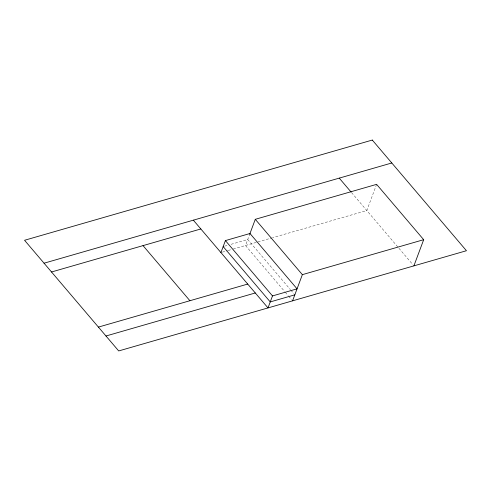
<?xml version="1.0" encoding="UTF-8"?>
<svg xmlns="http://www.w3.org/2000/svg" width="491" height="491" viewBox="0 0 491 491"><rect width="100%" height="100%" fill="white"/><g stroke="black" fill="none" stroke-linecap="round" stroke-linejoin="round"><path stroke-width="0.37" stroke-dasharray="2.46 1.84" d="M249.987 233.507L245.5 245.5L284.731 291.611M376.609 184.352L366.82 210.535L272.505 237.718M224.62 246.169L227.511 245.334M231.12 244.297L247.74 239.504L290.408 289.647M222.374 252.165L227.56 250.668M228.155 250.496L231.249 249.606M233.213 249.041L257.769 241.965M257.922 241.922L271.811 237.92M351.556 192.595L412.919 264.717M290.893 290.224L293.839 293.686M285.222 292.188L288.162 295.643M288.653 296.22L291.599 299.682"/><path stroke-width="0.74" d="M220.932 252.583L225.412 240.59L249.987 233.507L297.061 288.843L272.493 295.92L268.006 307.912L193.356 220.171M249.735 234.176L255.289 219.317L376.609 184.352L423.684 239.688L413.895 265.87M292.575 300.836L302.364 274.653L423.684 239.688M44.049 263.201L391.8 162.975M51.53 271.989L200.837 228.959M98.409 327.092L247.716 284.062M105.988 335.997L255.289 292.967M294.821 294.839L270.253 301.916L223.172 246.586M339.244 178.123L351.108 192.067M255.289 219.317L302.364 274.653M225.412 240.59L272.493 295.92M143.028 245.623L189.913 300.719M372.295 140.058L24.55 240.277L118.705 350.942L466.45 250.723L372.295 140.058"/></g></svg>
